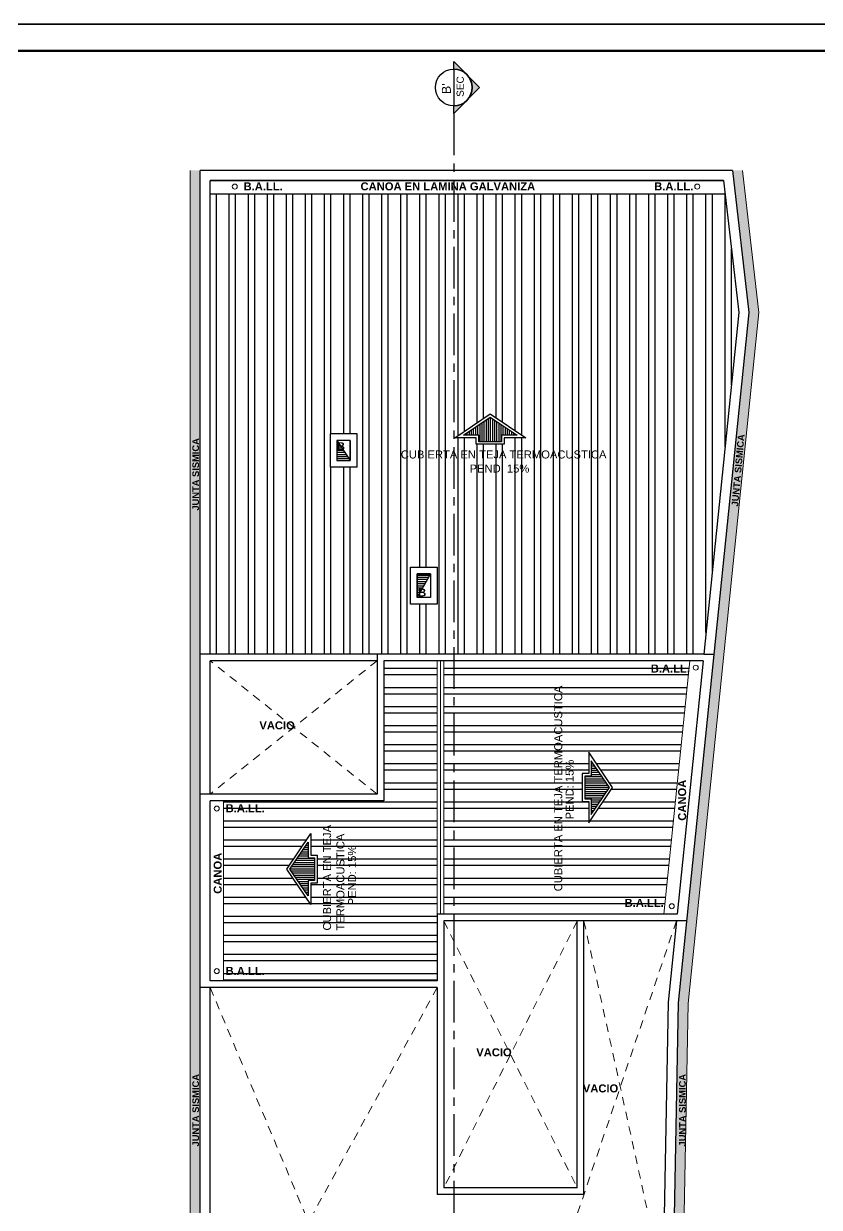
# Model space of a CAD drawing. Header units: metres. Extents: x 2750 to 2938, y 1259 to 1403.
# Drawn here: x 2849.27 to 2861.2, y 1378.19 to 1395.93 of the extents above; entities that cross this region are included whole.
import ezdxf
from ezdxf.enums import TextEntityAlignment as Align

# ---------------------------------------------------------------- set-up
doc = ezdxf.new("R2010")
doc.units = ezdxf.units.M
for name, pattern in [('AUDIT_I_050607102013-1', [0.1875, 0.125, -0.0625]), ('CENTER', [2, 1.25, -0.25, 0.25, -0.25]), ('CONTINUA', [0])]:
    doc.linetypes.add(name, pattern=pattern)
for name, color, linetype, lineweight in [('0.2', 3, 'Continuous', 20), ('A-TEX-ESP', 135, 'Continuous', 0), ('COTAS 75', 2, 'Continuous', 0), ('LF TEXTOS', 4, 'Continuous', 18), ('Proyecciones-SC', 8, 'AUDIT_I_050607102013-1', 0), ('TITULOS', 131, 'Continuous', 90)]:
    doc.layers.add(name, color=color, linetype=linetype, lineweight=lineweight)
for name, color, linetype in [('2', 2, 'Continuous'), ('3', 3, 'Continuous'), ('A', 3, 'Continuous'), ('EST', 6, 'Continuous'), ('HATCH', 250, 'Continuous'), ('MUROS', 5, 'Continuous'), ('R-ROTULO', 7, 'Continuous'), ('SECCION', 6, 'Continuous'), ('sombreados', 12, 'Continuous'), ('TEXT-ESPACIOS', 2, 'Continuous'), ('texto', 7, 'Continuous')]:
    doc.layers.add(name, color=color, linetype=linetype)
doc.layers.add('ARQ - Fondo Secc', color=252, linetype='Continuous', lineweight=9, true_color=0x94948f)
doc.styles.add('ARIAL', font='Arial.ttf')
doc.styles.add('ROTULO', font='swissl.ttf')
doc.styles.get("Standard").update_dxf_attribs({"font": 'Arial.ttf'})

msp = doc.modelspace()

# ---------------------------------------------------------------- hatches: boundary and pattern name
at = {"layer": 'A', "transparency": 33554687}
h = msp.add_hatch(dxfattribs=at)
h.set_pattern_fill('ANSI32', color=8, scale=0.03, angle=45)
h.set_pattern_definition([(90, (12, 0), (-0.28575, 1e-16), []), (90, (12.09525, 0.09525), (-0.28575, 1e-16), [])])
h.paths.add_polyline_path([(2855.719, 1393.382), (2852.069, 1393.382), (2852.069, 1386.482), (2854.67, 1386.482), (2855.719, 1386.482)])
h.paths.add_polyline_path([(2854.269, 1389.782), (2854.269, 1389.282), (2853.869, 1389.282), (2853.869, 1389.782)], flags=16)
h.paths.add_polyline_path([(2853.969, 1389.682), (2854.169, 1389.682), (2854.169, 1389.382), (2853.969, 1389.382)], flags=0)
h.paths.add_polyline_path([(2853.969, 1389.682), (2854.169, 1389.682), (2854.169, 1389.382)], flags=0)
h.paths.add_polyline_path([(2855.069, 1387.782), (2855.469, 1387.782), (2855.469, 1387.232), (2855.069, 1387.232)], flags=16)
h.paths.add_polyline_path([(2855.169, 1387.682), (2855.369, 1387.682), (2855.369, 1387.332), (2855.169, 1387.332)], flags=0)
h.paths.add_polyline_path([(2855.719, 1386.482), (2859.466, 1386.482), (2859.991, 1391.599), (2859.784, 1393.382), (2855.719, 1393.382)])
h.paths.add_polyline_path([(2856.798, 1389.722), (2856.475, 1389.722), (2856.475, 1389.626), (2856.056, 1389.626), (2856.056, 1389.722), (2855.733, 1389.722), (2856.266, 1390.081)], flags=16)
h.paths.add_polyline_path([(2856.668, 1389.761), (2856.435, 1389.761), (2856.435, 1389.665), (2856.096, 1389.665), (2856.096, 1389.761), (2855.863, 1389.761), (2856.266, 1390.033)], flags=0)
h.paths.add_polyline_path([(2854.887, 1389.348), (2858.03, 1389.348), (2858.03, 1389.596), (2854.887, 1389.596)], flags=9)
h.paths.add_polyline_path([(2853.997, 1389.471), (2854.178, 1389.471), (2854.178, 1389.718), (2853.997, 1389.718)], flags=8)
h.paths.add_polyline_path([(2855.214, 1387.278), (2855.395, 1387.278), (2855.395, 1387.525), (2855.214, 1387.525)], flags=8)
h.paths.add_polyline_path([(2855.914, 1389.139), (2856.869, 1389.139), (2856.869, 1389.387), (2855.914, 1389.387)], flags=24)
h = msp.add_hatch(dxfattribs=at)
h.set_pattern_fill('ANSI32', color=2, scale=0.03, angle=135)
h.paths.add_polyline_path([(2855.47, 1386.382), (2854.67, 1386.382), (2854.67, 1384.282), (2852.269, 1384.282), (2852.269, 1381.582), (2855.47, 1381.582), (2855.47, 1382.582)])
h.paths.add_polyline_path([(2853.575, 1383.792), (2853.575, 1383.469), (2853.671, 1383.469), (2853.671, 1383.05), (2853.575, 1383.05), (2853.575, 1382.727), (2853.216, 1383.259)], flags=16)
h.paths.add_polyline_path([(2853.536, 1383.662), (2853.536, 1383.429), (2853.631, 1383.429), (2853.631, 1383.09), (2853.536, 1383.09), (2853.536, 1382.857), (2853.264, 1383.259)], flags=0)
h.paths.add_polyline_path([(2852.282, 1381.608), (2852.928, 1381.608), (2852.928, 1381.855), (2852.282, 1381.855)], flags=24)
h.paths.add_polyline_path([(2852.282, 1384.045), (2852.928, 1384.045), (2852.928, 1384.293), (2852.282, 1384.293)], flags=24)
h.paths.add_polyline_path([(2854.146, 1382.3), (2854.146, 1383.943), (2853.696, 1383.943), (2853.696, 1382.3)], flags=24)
h.paths.add_polyline_path([(2854.318, 1382.673), (2854.318, 1383.628), (2854.071, 1383.628), (2854.071, 1382.673)], flags=24)
h = msp.add_hatch(dxfattribs=at)
h.set_pattern_fill('ANSI32', color=2, scale=0.03, angle=135)
h.paths.add_polyline_path([(2859.255, 1386.382), (2855.719, 1386.382), (2855.719, 1382.582), (2858.865, 1382.582)])
h.paths.add_polyline_path([(2857.645, 1384.691), (2857.741, 1384.691), (2857.741, 1385.014), (2858.1, 1384.482), (2857.741, 1383.95), (2857.741, 1384.273), (2857.645, 1384.273)], flags=16)
h.paths.add_polyline_path([(2857.685, 1384.652), (2857.78, 1384.652), (2857.78, 1384.884), (2858.052, 1384.482), (2857.78, 1384.079), (2857.78, 1384.312), (2857.685, 1384.312)], flags=0)
h.paths.add_polyline_path([(2855.719, 1386.382), (2855.57, 1386.382), (2855.57, 1382.582), (2855.719, 1382.582)])
h.paths.add_polyline_path([(2858.261, 1382.627), (2858.907, 1382.627), (2858.907, 1382.875), (2858.261, 1382.875)], flags=24)
h.paths.add_polyline_path([(2858.653, 1386.139), (2859.3, 1386.139), (2859.3, 1386.386), (2858.653, 1386.386)], flags=9)
h.paths.add_polyline_path([(2857.409, 1382.887), (2857.409, 1386.031), (2857.162, 1386.031), (2857.162, 1382.887)], flags=24)
h.paths.add_polyline_path([(2857.578, 1383.962), (2857.578, 1384.916), (2857.331, 1384.916), (2857.331, 1383.962)], flags=24)
at = {"layer": 'ARQ - Fondo Secc', "true_color": 0xfafafa, "transparency": 33554687}
h = msp.add_hatch(color=7, dxfattribs=at)
h.dxf.hatch_style = 1
h.paths.add_polyline_path([(2851.919, 1393.732), (2851.769, 1393.732), (2851.769, 1368.732), (2851.919, 1368.732)])
h.paths.add_polyline_path([(2851.919, 1368.732), (2851.769, 1368.732), (2851.769, 1364.707), (2851.919, 1364.708), (2851.919, 1367.732)])
h.paths.add_polyline_path([(2858.994, 1368.732), (2858.844, 1368.732), (2858.825, 1367.732), (2858.776, 1364.732), (2858.919, 1364.732)])
h.paths.add_polyline_path([(2859.231, 1381.247), (2860.293, 1391.601), (2860.046, 1393.732), (2859.895, 1393.732), (2860.142, 1391.6), (2859.081, 1381.256), (2858.844, 1368.732), (2858.994, 1368.732)])
h.paths.add_polyline_path([(2851.957, 1389.148), (2851.957, 1390.285), (2851.751, 1390.285), (2851.751, 1389.148)], flags=9)
h.paths.add_polyline_path([(2851.957, 1379.619), (2851.957, 1380.755), (2851.751, 1380.755), (2851.751, 1379.619)], flags=9)
h.paths.add_polyline_path([(2851.957, 1366.855), (2851.957, 1367.992), (2851.751, 1367.992), (2851.751, 1366.855)], flags=9)
h.paths.add_polyline_path([(2859.022, 1366.854), (2859.022, 1367.991), (2858.816, 1367.991), (2858.816, 1366.854)], flags=9)
h.paths.add_polyline_path([(2860.083, 1389.201), (2860.184, 1390.333), (2859.979, 1390.351), (2859.878, 1389.219)], flags=25)
h.paths.add_polyline_path([(2859.252, 1379.619), (2859.252, 1380.755), (2859.046, 1380.755), (2859.046, 1379.619)], flags=25)
at = {"layer": 'EST', "transparency": 33554687}
h = msp.add_hatch(dxfattribs=at)
h.set_pattern_fill('LINE', color=8, scale=0.01)
h.set_pattern_definition([(0, (50, -3e-08), (0, 0.03175), [])])
h.paths.add_polyline_path([(2855.369, 1387.682), (2855.169, 1387.682), (2855.169, 1387.332)])
at = {"layer": 'MUROS', "transparency": 33554687}
h = msp.add_hatch(dxfattribs=at)
h.set_pattern_fill('LINE', color=8, scale=0.01)
h.set_pattern_definition([(0, (12, 0), (0, 0.03175), [])])
h.paths.add_polyline_path([(2854.169, 1389.382), (2853.969, 1389.682), (2853.969, 1389.382)])
h.paths.add_polyline_path([(2853.997, 1389.471), (2854.178, 1389.471), (2854.178, 1389.718), (2853.997, 1389.718)], flags=9)
at = {"layer": 'SECCION', "transparency": 33554687}
h = msp.add_hatch(color=256, dxfattribs=at)
h.paths.add_polyline_path([(2856.107, 1394.974), (2855.913, 1394.779, 0.414214), (2855.913, 1395.168)])
h.paths.add_polyline_path([(2855.913, 1394.779), (2855.719, 1394.585), (2855.719, 1394.699, 0.198912)])
h.paths.add_polyline_path([(2855.719, 1395.248), (2855.719, 1395.362), (2855.913, 1395.168, 0.198912)])
at = {"layer": 'sombreados', "transparency": 33554687}
h = msp.add_hatch(dxfattribs=at)
h.set_pattern_fill('ANSI31', color=8, scale=0.01, angle=225, style=0)
h.set_pattern_definition([(270, (4064.263252, 2419.547304), (0.03175, 0), [])])
h.paths.add_polyline_path([(2855.863, 1389.761), (2856.266, 1390.033), (2856.668, 1389.761), (2856.435, 1389.761), (2856.435, 1389.665), (2856.096, 1389.665), (2856.096, 1389.761)])
h = msp.add_hatch(dxfattribs=at)
h.set_pattern_fill('ANSI31', color=252, scale=0.01, angle=315, style=0)
h.set_pattern_definition([(360, (1826.266938, 2592.479523), (0, 0.03175), [])])
h.paths.add_polyline_path([(2857.78, 1384.079), (2858.052, 1384.482), (2857.78, 1384.884), (2857.78, 1384.652), (2857.685, 1384.652), (2857.685, 1384.312), (2857.78, 1384.312)])
h = msp.add_hatch(dxfattribs=at)
h.set_pattern_fill('ANSI31', color=252, scale=0.01, angle=315, style=0)
h.set_pattern_definition([(360, (1823.749473, 2591.257052), (0, 0.03175), [])])
h.paths.add_polyline_path([(2853.536, 1382.857), (2853.264, 1383.259), (2853.536, 1383.662), (2853.536, 1383.429), (2853.631, 1383.429), (2853.631, 1383.09), (2853.536, 1383.09)])

# ---------------------------------------------------------------- linework, layer by layer
at = {"layer": '0.2', "transparency": 33554687}
for p, q in [((2855.47, 1382.582), (2855.47, 1386.382)), ((2855.52, 1382.582), (2855.52, 1386.382)), ((2855.57, 1382.582), (2855.57, 1386.382)), ((2858.865, 1382.582), (2859.255, 1386.382)), ((2859.066, 1382.582), (2859.456, 1386.382)), ((2852.069, 1381.582), (2852.069, 1384.282)), ((2852.269, 1381.582), (2852.269, 1384.282))]:
    msp.add_line(p, q, dxfattribs=at)
msp.add_lwpolyline([(2835.636, 1360.925), (2835.636, 1395.925), (2885.636, 1395.925), (2885.636, 1360.925), (2835.636, 1360.925)], close=True, dxfattribs=at)
at = {"layer": '0.2', "color": 8, "transparency": 33554687}
for centre in [(2852.438, 1393.488), (2859.368, 1393.488)]:
    msp.add_circle(centre, 0.0375, dxfattribs=at)
at = {"layer": '0.2', "transparency": 33554687}
for centre in [(2859.345, 1386.278), (2852.168, 1384.167), (2858.986, 1382.703), (2852.168, 1381.73)]:
    msp.add_circle(centre, 0.0375, dxfattribs=at)
at = {"layer": '2', "transparency": 33554687}
msp.add_lwpolyline([(2835.636, 1360.925), (2835.636, 1395.925), (2885.636, 1395.925), (2885.636, 1360.925), (2835.636, 1360.925)], close=True, dxfattribs=at)
at = {"layer": '3', "transparency": 33554687}
msp.add_line((2852.069, 1393.582), (2859.761, 1393.582), dxfattribs=at)
at = {"layer": '3', "color": 8, "transparency": 33554687}
msp.add_line((2852.069, 1393.382), (2859.784, 1393.382), dxfattribs=at)
at = {"layer": '3', "transparency": 33554687}
msp.add_lwpolyline([(2835.636, 1360.925), (2835.636, 1395.925), (2885.636, 1395.925), (2885.636, 1360.925), (2835.636, 1360.925)], close=True, dxfattribs=at)
at = {"layer": 'A', "transparency": 33554687, "const_width": 0.01}
msp.add_lwpolyline([(2835.636, 1360.925), (2835.636, 1395.925), (2885.636, 1395.925), (2885.636, 1360.925), (2835.636, 1360.925)], close=True, dxfattribs=at)
at = {"layer": 'COTAS 75', "color": 20, "transparency": 33554687}
for points in [[(2851.919, 1364.708), (2851.769, 1364.707), (2851.769, 1393.732)], [(2860.046, 1393.732), (2860.293, 1391.601), (2859.231, 1381.247), (2858.919, 1364.732), (2858.769, 1364.732)]]:
    msp.add_lwpolyline(points, dxfattribs=at)
at = {"layer": 'EST', "color": 8, "transparency": 33554687}
for points in [[(2855.069, 1387.782), (2855.469, 1387.782), (2855.469, 1387.232), (2855.069, 1387.232)], [(2855.169, 1387.682), (2855.369, 1387.682), (2855.369, 1387.332), (2855.169, 1387.332)]]:
    msp.add_lwpolyline(points, close=True, dxfattribs=at)
at = {"layer": 'HATCH', "color": 6, "transparency": 33554687, "flags": 128}
msp.add_lwpolyline([(2835.636, 1360.925), (2835.636, 1395.925), (2885.636, 1395.925), (2885.636, 1360.925), (2835.636, 1360.925)], close=True, dxfattribs=at)
msp.add_lwpolyline([(2835.636, 1360.925), (2835.636, 1395.925), (2885.636, 1395.925), (2885.636, 1360.925), (2835.636, 1360.925)], close=True, dxfattribs=at)
msp.add_lwpolyline([(2835.636, 1360.925), (2835.636, 1395.925), (2885.636, 1395.925), (2885.636, 1360.925), (2835.636, 1360.925)], close=True, dxfattribs=at)
at = {"layer": 'MUROS', "transparency": 33554687}
for p, q in [((2851.919, 1369.982), (2851.919, 1393.732)), ((2859.895, 1393.732), (2851.919, 1393.732)), ((2859.895, 1393.732), (2860.142, 1391.6)), ((2852.069, 1386.482), (2852.069, 1393.582)), ((2859.761, 1393.582), (2852.069, 1393.582)), ((2859.761, 1393.582), (2859.991, 1391.599)), ((2860.142, 1391.6), (2859.081, 1381.256)), ((2859.991, 1391.599), (2859.466, 1386.482)), ((2854.67, 1386.482), (2851.919, 1386.482)), ((2854.57, 1386.482), (2854.57, 1384.382)), ((2859.466, 1386.482), (2854.67, 1386.482)), ((2859.466, 1386.482), (2859.617, 1386.482)), ((2854.57, 1386.382), (2852.069, 1386.382)), ((2852.069, 1384.382), (2852.069, 1386.382)), ((2859.456, 1386.382), (2854.67, 1386.382)), ((2854.67, 1386.382), (2854.67, 1384.282)), ((2859.456, 1386.382), (2859.066, 1382.582)), ((2854.57, 1384.382), (2851.919, 1384.382)), ((2852.069, 1381.582), (2852.069, 1384.282)), ((2854.67, 1384.282), (2852.069, 1384.282)), ((2859.066, 1382.582), (2855.47, 1382.582)), ((2855.47, 1382.582), (2855.47, 1381.582)), ((2859.207, 1382.482), (2855.57, 1382.482)), ((2855.57, 1382.482), (2855.57, 1378.482)), ((2857.569, 1378.482), (2857.569, 1382.482)), ((2857.669, 1378.382), (2857.669, 1382.482)), ((2859.056, 1382.482), (2858.931, 1381.265)), ((2855.47, 1381.482), (2851.919, 1381.482)), ((2855.47, 1381.582), (2852.069, 1381.582)), ((2852.069, 1370.082), (2852.069, 1381.482)), ((2855.47, 1381.482), (2855.47, 1378.382)), ((2858.931, 1381.265), (2858.72, 1370.082)), ((2859.081, 1381.256), (2858.868, 1369.982)), ((2857.569, 1378.482), (2855.57, 1378.482)), ((2857.669, 1378.382), (2855.47, 1378.382))]:
    msp.add_line(p, q, dxfattribs=at)
at = {"layer": 'MUROS', "color": 8, "transparency": 33554687}
for p, q in [((2854.269, 1389.782), (2853.869, 1389.782)), ((2853.869, 1389.782), (2853.869, 1389.282)), ((2854.169, 1389.682), (2853.969, 1389.682)), ((2853.969, 1389.682), (2853.969, 1389.382)), ((2853.969, 1389.682), (2854.169, 1389.382)), ((2854.169, 1389.682), (2854.169, 1389.382)), ((2854.269, 1389.282), (2854.269, 1389.782)), ((2854.269, 1389.282), (2853.869, 1389.282)), ((2855.369, 1387.682), (2855.169, 1387.682)), ((2855.169, 1387.682), (2855.169, 1387.332)), ((2855.369, 1387.682), (2855.169, 1387.332)), ((2855.369, 1387.682), (2855.369, 1387.332)), ((2855.369, 1387.332), (2855.169, 1387.332))]:
    msp.add_line(p, q, dxfattribs=at)
for points in [[(2855.733, 1389.722), (2856.266, 1390.081), (2856.798, 1389.722), (2856.475, 1389.722), (2856.475, 1389.626), (2856.056, 1389.626), (2856.056, 1389.722)], [(2853.969, 1389.382), (2854.169, 1389.382), (2854.169, 1389.682), (2853.969, 1389.682)]]:
    msp.add_lwpolyline(points, close=True, dxfattribs=at)
at = {"layer": 'MUROS', "transparency": 33554687}
for points in [[(2857.741, 1383.95), (2858.1, 1384.482), (2857.741, 1385.014), (2857.741, 1384.691), (2857.645, 1384.691), (2857.645, 1384.273), (2857.741, 1384.273)], [(2853.575, 1382.727), (2853.216, 1383.259), (2853.575, 1383.792), (2853.575, 1383.469), (2853.671, 1383.469), (2853.671, 1383.05), (2853.575, 1383.05)]]:
    msp.add_lwpolyline(points, close=True, dxfattribs=at)
at = {"layer": 'Proyecciones-SC', "transparency": 33554687}
for p, q in [((2854.57, 1386.382), (2852.069, 1384.382)), ((2854.57, 1384.382), (2852.069, 1386.382)), ((2855.57, 1382.482), (2857.569, 1378.482)), ((2857.569, 1382.482), (2855.57, 1378.482)), ((2859.056, 1382.482), (2857.229, 1377.082)), ((2858.852, 1377.082), (2857.669, 1382.482)), ((2855.47, 1381.482), (2852.069, 1375.282)), ((2852.069, 1381.482), (2856.069, 1371.943))]:
    msp.add_line(p, q, dxfattribs=at)
at = {"layer": 'R-ROTULO', "color": 252, "transparency": 33554687}
msp.add_lwpolyline([(2835.636, 1360.925), (2885.636, 1360.925), (2885.636, 1395.925), (2835.636, 1395.925)], close=True, dxfattribs=at)
at = {"layer": 'SECCION', "transparency": 33554687}
msp.add_line((2855.719, 1395.248), (2855.719, 1394.699), dxfattribs=at)
at = {"layer": 'SECCION', "linetype": 'CENTER', "ltscale": 0.5, "transparency": 33554687}
msp.add_line((2855.719, 1394.585), (2855.719, 1363.44), dxfattribs=at)
at = {"layer": 'SECCION', "color": 1, "linetype": 'CONTINUA', "transparency": 33554687}
msp.add_lwpolyline([(2835.636, 1360.925), (2835.636, 1395.925), (2885.636, 1395.925), (2885.636, 1360.925), (2835.636, 1360.925)], close=True, dxfattribs=at)
msp.add_lwpolyline([(2835.636, 1360.925), (2835.636, 1395.925), (2885.636, 1395.925), (2885.636, 1360.925), (2835.636, 1360.925)], close=True, dxfattribs=at)
at = {"layer": 'SECCION', "transparency": 33554687}
msp.add_lwpolyline([(2855.719, 1395.248), (2855.719, 1395.362), (2856.107, 1394.974), (2855.719, 1394.585), (2855.719, 1394.699, 1)], format="xyb", close=True, dxfattribs=at)
msp.add_circle((2855.719, 1394.974), 0.275, dxfattribs=at)
at = {"layer": 'TEXT-ESPACIOS', "color": 8, "transparency": 33554687}
msp.add_lwpolyline([(2855.863, 1389.761), (2856.266, 1390.033), (2856.668, 1389.761), (2856.435, 1389.761), (2856.435, 1389.665), (2856.096, 1389.665), (2856.096, 1389.761)], close=True, dxfattribs=at)
at = {"layer": 'TEXT-ESPACIOS', "color": 253, "transparency": 33554687}
for points in [[(2857.78, 1384.079), (2858.052, 1384.482), (2857.78, 1384.884), (2857.78, 1384.652), (2857.685, 1384.652), (2857.685, 1384.312), (2857.78, 1384.312)], [(2853.536, 1382.857), (2853.264, 1383.259), (2853.536, 1383.662), (2853.536, 1383.429), (2853.631, 1383.429), (2853.631, 1383.09), (2853.536, 1383.09)]]:
    msp.add_lwpolyline(points, close=True, dxfattribs=at)
at = {"layer": 'TITULOS', "transparency": 33554687}
msp.add_lwpolyline([(2885.236, 1361.325), (2885.236, 1395.525), (2836.036, 1395.525), (2836.036, 1361.325), (2885.236, 1361.325)], dxfattribs=at)

# ---------------------------------------------------------------- texts
at = {"layer": 'A-TEX-ESP', "color": 8, "transparency": 33554687, "char_height": 0.12, "attachment_point": 7, "style": 'ARIAL'}
for s, width, insert in [('CUBIERTA EN TEJA TERMOACUSTICA', 4.00605, (2854.925, 1389.412)), ('PEND: 15%', 1.38726, (2855.957, 1389.201))]:
    msp.add_mtext_dynamic_manual_height_columns(s, width=width, gutter_width=2, heights=[0], dxfattribs=dict(at, insert=insert))
at = {"layer": 'A-TEX-ESP', "color": 4, "transparency": 33554687, "char_height": 0.12, "attachment_point": 7, "rotation": 90, "style": 'ARIAL'}
for s, width, insert in [('CUBIERTA EN TEJA TERMOACUSTICA', 4.00605, (2857.346, 1382.926)), ('PEND: 15%', 1.38726, (2857.517, 1384.004)), ('CUBIERTA EN TEJA \\PTERMOACUSTICA', 4.00605, (2854.082, 1382.338)), ('PEND: 15%', 1.38726, (2854.257, 1382.716))]:
    msp.add_mtext_dynamic_manual_height_columns(s, width=width, gutter_width=2, heights=[0], dxfattribs=dict(at, insert=insert))
at = {"layer": 'LF TEXTOS', "color": 8, "transparency": 33554687, "char_height": 0.12, "attachment_point": 3}
for s, insert in [('{\\fArial|b1|i0|c0|p34;B.A.LL.}', (2853.156, 1393.552)), ('{\\fArial|b1|i0|c0|p34;CANOA EN LAMINA GALVANIZA}', (2856.939, 1393.552)), ('{\\fArial|b1|i0|c0|p34;B.A.LL.}', (2859.309, 1393.552)), ('{\\fArial|b1|i0|c0|p34;B   }', (2854.089, 1389.657)), ('{\\fArial|b1|i0|c0|p34;B   }', (2855.306, 1387.464))]:
    msp.add_mtext(s, dxfattribs=dict(at, insert=insert))
at = {"layer": 'LF TEXTOS', "transparency": 33554687, "attachment_point": 3}
for s, insert, char_height, rotation in [('{\\fArial|b1|i0|c0|p34;\\C1;JUNTA SISMICA }', (2851.801, 1389.718), 0.1, 90), ('{\\fArial|b1|i0|c0|p34;\\C1;JUNTA SISMICA }', (2859.978, 1389.781), 0.1, 84.8725), ('{\\fArial|b1|i0|c0|p34;CANOA }', (2859.081, 1384.599), 0.12, 90), ('{\\fArial|b1|i0|c0|p34;CANOA }', (2852.121, 1383.504), 0.12, 90), ('{\\fArial|b1|i0|c0|p34;\\C1;JUNTA SISMICA }', (2851.801, 1380.188), 0.1, 90), ('{\\fArial|b1|i0|c0|p34;\\C1;JUNTA SISMICA }', (2859.096, 1380.188), 0.1, 90)]:
    msp.add_mtext(s, dxfattribs=dict(at, insert=insert, char_height=char_height, rotation=rotation))
at = {"layer": 'LF TEXTOS', "transparency": 33554687, "char_height": 0.12, "attachment_point": 3}
for s, insert in [('{\\fArial|b1|i0|c0|p34;B.A.LL.}', (2859.258, 1386.325)), ('{\\fArial|b1|i0|c0|p34;VACIO    }', (2853.337, 1385.473)), ('{\\fArial|b1|i0|c0|p34;B.A.LL.}', (2852.887, 1384.231)), ('{\\fArial|b1|i0|c0|p34;B.A.LL.}', (2858.866, 1382.813)), ('{\\fArial|b1|i0|c0|p34;B.A.LL.}', (2852.887, 1381.794)), ('{\\fArial|b1|i0|c0|p34;VACIO    }', (2856.587, 1380.573)), ('{\\fArial|b1|i0|c0|p34;VACIO    }', (2858.184, 1380.032))]:
    msp.add_mtext(s, dxfattribs=dict(at, insert=insert))
at = {"layer": 'texto', "transparency": 33554687, "style": 'ROTULO', "flags": 8}
msp.add_attdef('SEC', text='A-301', height=0.1081, rotation=90, dxfattribs=at).set_placement((2855.761, 1394.988), align=Align.TOP_CENTER)
msp.add_attdef("B'", text='B2', height=0.1351, rotation=90, dxfattribs=at).set_placement((2855.716, 1394.955), align=Align.BOTTOM_CENTER)

doc.saveas('drawing.dxf')
